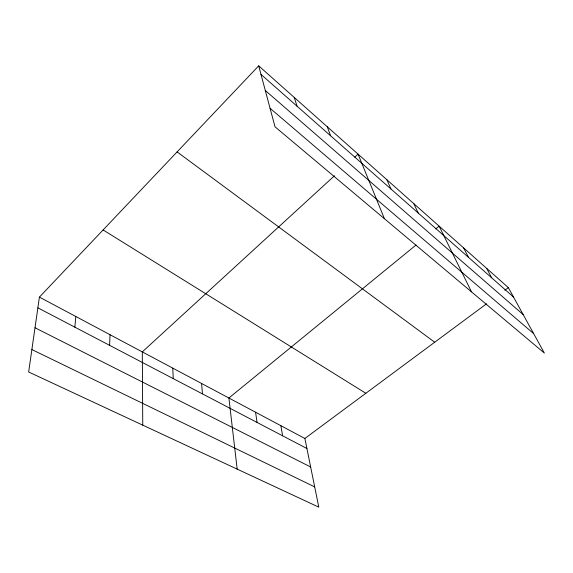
<?xml version="1.0" encoding="UTF-8"?>
<svg xmlns="http://www.w3.org/2000/svg" width="573" height="573" viewBox="0 0 573 573"><rect width="100%" height="100%" fill="white"/><g stroke="black" fill="none" stroke-linecap="round" stroke-linejoin="round"><path stroke-width="0.86" d="M109.615 345.347L110.023 334.718M74.855 327.169L75.794 316.482M39.415 297.115L28.65 371.999L318.796 507.148L304.872 438.474L39.415 297.115L258.695 65.852L508.351 287.639L544.35 353.061L275.026 126.812L258.695 65.852M334.489 175.753L142.297 351.901L142.763 425.152M354.802 157.138L358.075 154.137L384.433 218.714M416.048 245.008L228.899 398.02L237.179 469.129M435.731 228.914L439.126 226.142L471.486 291.85M304.872 438.474L486.52 303.819M504.827 290.246L508.351 287.639M31.88 349.551L314.692 486.907M35.01 327.77L310.652 466.988M37.875 307.83L306.906 448.509M103.104 229.938L365.839 393.279M177.1 151.902L434.714 342.224M270.055 108.247L533.642 333.608M265.292 90.477L523.185 314.598M260.987 74.404L513.551 297.093M486.649 268.357L491.691 277.819M463.614 247.901L468.478 257.349M413.821 203.666L418.211 213.027M386.861 179.714L390.951 188.997M327.269 126.776L330.607 135.794M294.228 97.417L297.086 106.234M280.849 425.689L282.639 435.817M255.565 412.216L257.076 422.451M201.596 383.48L202.462 393.895M172.774 368.131L173.261 378.624"/></g></svg>
